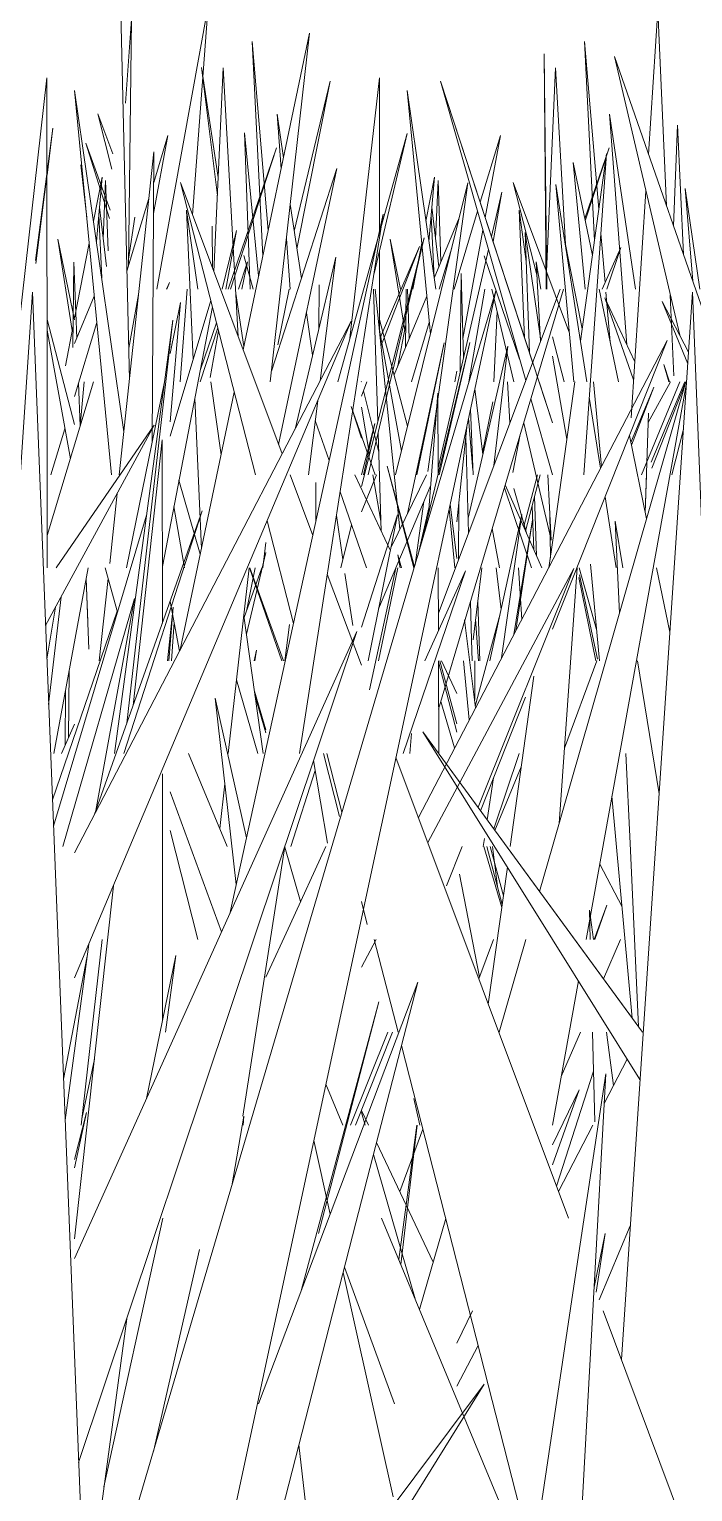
# Model space of a CAD drawing. Header units: millimetres. Extents: x -10020 to 20888, y -4665 to 12339.
# Drawn here: x 2724.67 to 2744.39, y 3072.18 to 3115.62 of the extents above; entities that cross this region are included whole.
import ezdxf

# ---------------------------------------------------------------- set-up
doc = ezdxf.new("R2010")
doc.units = ezdxf.units.MM
doc.layers.add('G-IMPT', color=8, linetype='Continuous', lineweight=9)

# ---------------------------------------------------------------- blocks, each defined once
blk = doc.blocks.new('Grass Array - 25_dwg-V21-West')
at = {"layer": 'G-IMPT'}
for p in [(2725.202, 3111.347), (2725.202, 3111.285)]:
    blk.add_line(p, (2725.377, 3112.679), dxfattribs=at)
blk = doc.blocks.new('Grass Array - 25_dwg-V22-West')
at = {"layer": 'G-IMPT'}
for p, q in [((2727.384, 3116.683), (2727.652, 3105.21)), ((2731.031, 3106.1), (2733.006, 3115.504)), ((2731.835, 3105.142), (2733.006, 3115.504)), ((2725.202, 3111.347), (2725.377, 3112.679)), ((2725.202, 3111.285), (2725.377, 3112.679)), ((2727.347, 3102.383), (2728.379, 3111.974)), ((2728.323, 3103.339), (2728.379, 3111.974)), ((2731.871, 3105.461), (2733.817, 3111.48)), ((2732.085, 3103.287), (2733.817, 3111.48)), ((2735.556, 3102.383), (2737.709, 3111.06)), ((2736.523, 3102.483), (2737.709, 3111.06)), ((2738.713, 3110.774), (2738.409, 3109.459)), ((2738.713, 3110.774), (2738.458, 3109.309)), ((2730.63, 3089.347), (2735.193, 3110.126)), ((2733.495, 3099.212), (2735.193, 3110.126)), ((2730.407, 3107.901), (2730.83, 3109.644)), ((2730.519, 3107.901), (2730.83, 3109.644)), ((2738.32, 3109.072), (2736.823, 3102.592)), ((2720.868, 3048), (2738.542, 3107.844)), ((2721.908, 3064.959), (2724.766, 3107.811)), ((2725.182, 3097.286), (2724.766, 3107.811)), ((2728.752, 3107.901), (2728.839, 3108.1)), ((2728.758, 3107.901), (2728.839, 3108.1)), ((2736.259, 3097.2), (2738.542, 3107.844)), ((2738.213, 3107.901), (2737.733, 3105.142)), ((2726.022, 3087.446), (2734.245, 3106.947)), ((2727.504, 3096.317), (2728.939, 3106.976)), ((2727.575, 3095.012), (2728.939, 3106.976)), ((2728.882, 3096.651), (2734.245, 3106.947)), ((2730.051, 3105.27), (2730.299, 3106.662)), ((2737.008, 3106.307), (2735.915, 3101.239)), ((2737.008, 3106.307), (2736.195, 3102.383)), ((2736.237, 3092.208), (2743.631, 3106.374)), ((2736.329, 3100.354), (2737.77, 3106.314)), ((2736.86, 3102.383), (2737.77, 3106.314)), ((2740.224, 3097.797), (2743.631, 3106.374)), ((2742.869, 3102.383), (2744.006, 3105.142)), ((2743.064, 3103.936), (2743.727, 3105.142)), ((2743.159, 3102.764), (2744.156, 3105.142)), ((2743.17, 3102.579), (2744.181, 3105.142)), ((2729.16, 3097.185), (2730.766, 3104.837)), ((2742.551, 3103.349), (2743.237, 3104.987)), ((2742.568, 3103.266), (2743.237, 3104.987)), ((2725.158, 3097.905), (2728.389, 3103.862)), ((2725.477, 3099.624), (2728.389, 3103.862)), ((2727.762, 3095.537), (2728.628, 3103.423)), ((2728.629, 3097.975), (2728.628, 3103.423)), ((2743.771, 3102.383), (2744.111, 3103.736)), ((2727.064, 3099.749), (2727.288, 3101.833)), ((2726.602, 3092.277), (2729.817, 3101.313)), ((2727.481, 3094.106), (2729.817, 3101.313)), ((2734.543, 3097.857), (2735.617, 3101.192)), ((2734.746, 3096.865), (2735.617, 3101.192)), ((2736.14, 3099.714), (2736.4, 3101.593)), ((2736.557, 3101.441), (2736.22, 3099.983)), ((2731.62, 3099.624), (2731.703, 3100.372)), ((2731.212, 3099.624), (2730.588, 3094.106)), ((2731.125, 3098.332), (2731.392, 3099.624)), ((2735.564, 3099.611), (2734.786, 3096.002)), ((2735.623, 3099.624), (2735.051, 3096.865)), ((2726.754, 3096.865), (2727.017, 3099.307)), ((2733.495, 3099.212), (2732.701, 3094.106)), ((2725.251, 3095.56), (2725.62, 3098.758)), ((2725.67, 3091.347), (2727.806, 3098.715)), ((2726.651, 3092.414), (2727.806, 3098.715)), ((2725.197, 3096.91), (2725.454, 3098.452)), ((2728.786, 3096.865), (2728.951, 3098.458)), ((2728.82, 3096.865), (2728.951, 3098.458)), ((2726.022, 3079.11), (2734.406, 3097.736)), ((2731.38, 3088.697), (2734.406, 3097.736)), ((2725.182, 3097.286), (2726.292, 3069.275)), ((2736.259, 3097.2), (2726.772, 3052.967)), ((2731.358, 3096.865), (2731.425, 3097.175)), ((2731.382, 3096.865), (2731.425, 3097.175)), ((2740.578, 3094.263), (2741.545, 3096.865)), ((2728.882, 3096.651), (2726.022, 3091.163)), ((2727.504, 3096.317), (2727.206, 3094.106)), ((2739.423, 3095.783), (2738.083, 3092.409)), ((2738.479, 3091.869), (2739.235, 3094.106)), ((2728.63, 3093.505), (2728.632, 3086.158)), ((2732.447, 3091.347), (2733.174, 3093.604)), ((2738.514, 3091.82), (2739.296, 3093.716)), ((2730.486, 3093.203), (2730.337, 3091.876)), ((2732.272, 3091.347), (2731.025, 3083.336)), ((2732.426, 3089.033), (2733.49, 3091.347)), ((2726.022, 3079.696), (2727.173, 3090.177)), ((2732.426, 3089.033), (2731.703, 3087.461)), ((2731.38, 3088.697), (2726.142, 3073.054)), ((2726.215, 3083.07), (2726.843, 3088.588)), ((2738.468, 3088.588), (2738.032, 3087.417)), ((2726.444, 3088.447), (2725.74, 3083.216)), ((2728.161, 3083.862), (2729.032, 3088.111)), ((2728.723, 3085.829), (2729.032, 3088.111)), ((2731.491, 3074.793), (2736.218, 3087.315)), ((2734.381, 3080.165), (2736.218, 3087.315)), ((2732.759, 3078.149), (2735.066, 3086.736)), ((2733.272, 3079.856), (2735.066, 3086.736)), ((2735.469, 3085.829), (2734.373, 3083.07)), ((2726.236, 3083.262), (2726.609, 3085.034)), ((2726.022, 3082.051), (2726.379, 3083.45)), ((2726.022, 3081.806), (2726.379, 3083.45)), ((2730.692, 3081.264), (2731.055, 3083.336)), ((2731.03, 3083.07), (2731.055, 3083.336)), ((2736.371, 3082.949), (2735.684, 3081.102)), ((2726.893, 3072.333), (2728.646, 3080.311)), ((2734.381, 3080.165), (2728.747, 3058.239)), ((2729.731, 3079.374), (2728.364, 3073.381)), ((2726.479, 3069.275), (2727.569, 3077.316)), ((2729.62, 3061.636), (2738.194, 3075.377)), ((2734.624, 3070.615), (2738.194, 3075.377))]:
    blk.add_line(p, q, dxfattribs=at)
blk = doc.blocks.new('Grass Array - Grass Array-V25-West')
for name in ['Grass Array - 25_dwg-V22-West', 'Grass Array - 25_dwg-V21-West']:
    blk.add_blockref(name, (0, 0))
blk = doc.blocks.new('Grass Array - 25_dwg-V32-West')
at = {"layer": 'G-IMPT'}
for p in [(2326.631, 3108.748), (2326.644, 3108.662)]:
    blk.add_line(p, (2327.149, 3112.679), dxfattribs=at)
blk = doc.blocks.new('Grass Array - 25_dwg-V33-West')
at = {"layer": 'G-IMPT'}
for p in [(2725.202, 3111.347), (2725.202, 3111.285)]:
    blk.add_line(p, (2725.377, 3112.679), dxfattribs=at)
blk = doc.blocks.new('Grass Array - 25_dwg-V34-West')
at = {"layer": 'G-IMPT'}
for p in [(2725.202, 3111.347), (2725.202, 3111.285)]:
    blk.add_line(p, (2725.377, 3112.679), dxfattribs=at)
blk = doc.blocks.new('Grass Array - Grass Array-V35-West')
for name, p in [('Grass Array - 25_dwg-V33-West', (0, 0)), ('Grass Array - 25_dwg-V34-West', (0, 0)), ('Grass Array - 25_dwg-V34-West', (0, 0)), ('Grass Array - 25_dwg-V34-West', (0, 0)), ('Grass Array - 25_dwg-V34-West', (0, 0)), ('Grass Array - 25_dwg-V34-West', (0, 0)), ('Grass Array - 25_dwg-V34-West', (0, 0)), ('Grass Array - 25_dwg-V34-West', (0, 0)), ('Grass Array - 25_dwg-V34-West', (0, 0)), ('Grass Array - 25_dwg-V32-West', (398.228, 0))]:
    blk.add_blockref(name, p)
blk = doc.blocks.new('Grass Array - 25_dwg-V36-West')
at = {"layer": 'G-IMPT'}
for p in [(2740.031, 3107.901), (2740.059, 3107.901)]:
    blk.add_line(p, (2739.971, 3114.884), dxfattribs=at)
blk = doc.blocks.new('Grass Array - 25_dwg-V38-West')
at = {"layer": 'G-IMPT'}
for p, q in [((2746.851, 3101.069), (2742.064, 3114.804)), ((2744.003, 3106.531), (2742.064, 3114.804)), ((2736.894, 3114.075), (2739.427, 3105.186)), ((2736.894, 3114.075), (2739.632, 3105.732)), ((2740.224, 3103.929), (2736.894, 3114.075)), ((2741.409, 3108.896), (2740.84, 3111.662)), ((2741.189, 3107.901), (2740.84, 3111.662)), ((2732.191, 3103.005), (2729.172, 3111.062)), ((2731.394, 3102.383), (2729.172, 3111.062)), ((2740.859, 3105.142), (2740.321, 3111.006)), ((2741.246, 3105.142), (2740.321, 3111.006)), ((2744.168, 3110.884), (2744.389, 3108.133)), ((2744.168, 3110.884), (2744.599, 3107.901)), ((2741.106, 3106.716), (2740.563, 3109.471)), ((2739.245, 3105.824), (2738.192, 3108.885)), ((2739.88, 3107.901), (2739.74, 3108.71)), ((2739.867, 3106.358), (2739.74, 3108.71)), ((2739.077, 3105.142), (2738.425, 3107.901)), ((2742.182, 3105.142), (2741.614, 3107.901)), ((2744.264, 3106.03), (2743.481, 3107.531)), ((2744.241, 3105.682), (2743.481, 3107.531)), ((2740.651, 3103.445), (2740.224, 3105.913)), ((2743.701, 3105.142), (2743.533, 3105.661)), ((2743.677, 3105.142), (2743.533, 3105.661)), ((2739.826, 3105.142), (2740.224, 3103.929)), ((2741.678, 3102.632), (2741.445, 3105.142)), ((2735.058, 3103.053), (2734.603, 3104.876)), ((2741.65, 3102.579), (2741.317, 3104.688)), ((2734.238, 3104.409), (2734.543, 3103.476)), ((2734.238, 3104.409), (2734.95, 3102.383)), ((2734.783, 3102.992), (2734.543, 3104.389)), ((2739.582, 3104.642), (2740.226, 3102.383)), ((2733.587, 3102.81), (2733.173, 3103.995)), ((2740.185, 3100.458), (2739.367, 3103.919)), ((2743.018, 3101.079), (2742.509, 3103.551)), ((2736.103, 3099.624), (2735.313, 3102.637)), ((2736.122, 3099.65), (2735.313, 3102.637)), ((2733.098, 3100.585), (2732.424, 3102.383)), ((2735.389, 3100.163), (2734.354, 3102.383)), ((2735.123, 3101.012), (2734.888, 3102.383)), ((2738.821, 3102.088), (2739.906, 3099.624)), ((2740.186, 3100.448), (2740.082, 3102.383)), ((2734.698, 3099.624), (2733.911, 3101.881)), ((2738.796, 3102.002), (2739.6, 3099.624)), ((2739.6, 3099.624), (2738.796, 3102.002)), ((2742.116, 3099.624), (2741.784, 3101.726)), ((2732.524, 3097.972), (2731.744, 3101.017)), ((2742.31, 3099.624), (2742.087, 3101.013)), ((2742.213, 3098.277), (2742.087, 3101.013)), ((2735.735, 3099.624), (2735.623, 3100.004)), ((2735.697, 3099.624), (2735.623, 3100.004)), ((2732.177, 3096.865), (2731.218, 3099.624)), ((2732.233, 3096.865), (2731.225, 3099.624)), ((2741.012, 3099.624), (2741.534, 3097.792)), ((2741.356, 3099.735), (2741.619, 3096.865)), ((2743.709, 3097.716), (2743.317, 3099.624)), ((2733.53, 3099.433), (2734.543, 3096.729)), ((2741.003, 3099.338), (2741.509, 3096.865)), ((2741.028, 3099.411), (2741.56, 3096.905)), ((2737.383, 3094.741), (2736.836, 3096.83)), ((2737.383, 3094.985), (2736.875, 3096.865)), ((2736.927, 3096.865), (2737.383, 3095.886)), ((2743.389, 3092.906), (2742.753, 3096.865)), ((2737.314, 3094.273), (2736.907, 3095.654)), ((2736.371, 3094.748), (2740.223, 3088.588)), ((2736.371, 3094.748), (2742.273, 3086.684)), ((2742.9, 3085.829), (2736.371, 3094.748)), ((2733.959, 3092.367), (2733.514, 3094.106)), ((2735.57, 3093.988), (2740.695, 3080.311)), ((2742.527, 3091.44), (2742.405, 3094.106)), ((2741.989, 3092.837), (2742.594, 3086.246)), ((2738.713, 3089.531), (2738.178, 3091.347)), ((2738.726, 3089.62), (2738.273, 3091.347)), ((2738.763, 3089.885), (2738.367, 3091.347)), ((2738.368, 3091.347), (2738.763, 3089.886)), ((2742.527, 3091.44), (2742.777, 3085.997)), ((2742.29, 3089.557), (2741.625, 3090.824)), ((2737.458, 3090.526), (2738.05, 3087.465)), ((2735.634, 3085.829), (2734.927, 3088.588)), ((2740.224, 3088.588), (2742.823, 3084.43)), ((2742.9, 3085.829), (2742.273, 3086.684)), ((2739.645, 3070.164), (2735.735, 3085.433)), ((2736.283, 3083.07), (2736.104, 3083.864)), ((2734.751, 3083.07), (2734.543, 3083.51)), ((2736.679, 3079.004), (2734.995, 3082.555)), ((2741.729, 3077.552), (2745.904, 3066.409))]:
    blk.add_line(p, q, dxfattribs=at)
blk = doc.blocks.new('Grass Array - 25_dwg-V39-West')
at = {"layer": 'G-IMPT'}
for p, q in [((2743.072, 3111.911), (2743.352, 3116.185)), ((2743.607, 3110.376), (2743.352, 3116.185)), ((2731.775, 3109.643), (2731.296, 3115.249)), ((2731.615, 3108.882), (2731.296, 3115.249)), ((2740.031, 3107.901), (2739.971, 3114.884)), ((2740.059, 3107.901), (2739.971, 3114.884)), ((2730.433, 3114.471), (2730.163, 3108.418)), ((2730.433, 3114.471), (2730.885, 3106.49)), ((2723.925, 3102.906), (2725.201, 3114.172)), ((2725.205, 3102.36), (2725.201, 3114.172)), ((2726.023, 3113.802), (2727.115, 3102.383)), ((2726.023, 3113.802), (2727.485, 3103.657)), ((2727.485, 3103.657), (2726.023, 3113.802)), ((2732.038, 3113.093), (2732.159, 3111.473)), ((2732.038, 3113.093), (2732.228, 3111.803)), ((2732.228, 3111.803), (2732.038, 3113.093)), ((2733.842, 3105.142), (2735.901, 3112.52)), ((2734.919, 3108.362), (2735.901, 3112.52)), ((2743.817, 3109.775), (2743.935, 3112.771)), ((2744.111, 3108.931), (2743.935, 3112.771)), ((2728.367, 3110.145), (2728.795, 3112.464)), ((2728.373, 3111.067), (2728.795, 3112.464)), ((2730.581, 3107.901), (2732.023, 3112.095)), ((2730.654, 3107.901), (2732.023, 3112.095)), ((2741.055, 3106.35), (2741.83, 3111.915)), ((2741.154, 3102.383), (2741.83, 3111.915)), ((2726.583, 3109.917), (2726.838, 3111.228)), ((2726.67, 3109.314), (2726.838, 3111.228)), ((2726.87, 3109.396), (2726.944, 3111.124)), ((2727.015, 3109.035), (2726.944, 3111.124)), ((2742.558, 3104.081), (2743, 3110.81)), ((2726.969, 3108.567), (2726.759, 3110.33)), ((2727.577, 3108.429), (2728.231, 3110.595)), ((2732.432, 3110.427), (2732.76, 3108.211)), ((2732.76, 3108.211), (2732.432, 3110.427)), ((2726.829, 3108.231), (2726.738, 3110.097)), ((2729.679, 3107.901), (2729.349, 3110.241)), ((2729.543, 3105.808), (2729.349, 3110.241)), ((2739.862, 3106.445), (2739.413, 3109.578)), ((2739.537, 3106.02), (2739.413, 3109.578)), ((2726.022, 3106.992), (2725.52, 3109.387)), ((2725.952, 3106.673), (2725.52, 3109.387)), ((2726.022, 3107.033), (2726.457, 3109.268)), ((2732.315, 3109.395), (2732.428, 3107.901)), ((2734.543, 3102.041), (2736.406, 3109.421)), ((2734.746, 3102.383), (2736.406, 3109.421)), ((2735.103, 3106.453), (2736.271, 3109.163)), ((2735.127, 3106.221), (2736.271, 3109.163)), ((2726.001, 3108.704), (2725.972, 3106.163)), ((2726.001, 3108.704), (2726.088, 3106.444)), ((2726.088, 3106.444), (2726.001, 3108.704)), ((2732.572, 3103.736), (2733.787, 3108.846)), ((2733.323, 3105.177), (2733.787, 3108.846)), ((2737.48, 3105.435), (2737.507, 3108.361)), ((2737.578, 3105.862), (2737.507, 3108.361)), ((2726.022, 3106.284), (2726.607, 3107.694)), ((2727.63, 3106.147), (2727.924, 3107.741)), ((2735.029, 3103.968), (2734.904, 3107.901)), ((2735.687, 3100.771), (2734.954, 3107.901)), ((2736.832, 3098.279), (2740.447, 3107.901)), ((2737.681, 3098.257), (2740.552, 3107.901)), ((2742.269, 3076.111), (2744.383, 3107.811)), ((2743.828, 3105.326), (2743.723, 3107.724)), ((2744.799, 3097.286), (2744.383, 3107.811)), ((2728.629, 3099.659), (2730.118, 3107.369)), ((2728.862, 3103.533), (2730.068, 3107.562)), ((2728.862, 3103.955), (2729.172, 3107.504)), ((2728.862, 3105.984), (2729.172, 3107.504)), ((2725.203, 3106.999), (2726.022, 3103.879)), ((2726.022, 3103.879), (2725.203, 3106.999)), ((2726.022, 3104.715), (2726.682, 3106.908)), ((2729.759, 3105.511), (2730.237, 3106.902)), ((2732.911, 3107.193), (2733.096, 3105.941)), ((2733.096, 3105.941), (2732.911, 3107.193)), ((2738.479, 3105.142), (2738.583, 3107.234)), ((2725.203, 3106.677), (2725.895, 3102.861)), ((2725.748, 3105.624), (2725.979, 3106.813)), ((2729.752, 3105.142), (2730.277, 3106.748)), ((2737.714, 3101.1), (2738.896, 3106.21)), ((2738.478, 3102.659), (2738.896, 3106.21)), ((2725.206, 3100.579), (2726.584, 3105.142)), ((2726.14, 3105.107), (2726.189, 3103.836)), ((2726.189, 3103.836), (2726.14, 3105.107)), ((2726.189, 3103.837), (2726.304, 3105.142)), ((2727.566, 3099.624), (2728.691, 3105.142)), ((2730.375, 3102.975), (2730.069, 3105.142)), ((2734.538, 3105.142), (2734.543, 3105.155)), ((2734.543, 3104.721), (2734.707, 3105.142)), ((2738.958, 3103.938), (2738.886, 3105.142)), ((2740.233, 3100.448), (2740.887, 3105.142)), ((2741.353, 3095.28), (2744.184, 3105.142)), ((2729.79, 3100.188), (2729.594, 3104.657)), ((2736.818, 3104.805), (2736.54, 3101.223)), ((2736.823, 3102.383), (2736.818, 3104.805)), ((2738.15, 3102.984), (2737.917, 3104.934)), ((2741.22, 3088.588), (2744.198, 3105.049)), ((2732.97, 3102.383), (2733.247, 3104.581)), ((2737.861, 3102.383), (2737.789, 3104.336)), ((2742.981, 3101.255), (2743.073, 3104.218)), ((2734.544, 3102.383), (2734.939, 3103.908)), ((2734.604, 3102.383), (2734.939, 3103.908)), ((2737.383, 3100.987), (2737.675, 3103.804)), ((2737.856, 3102.518), (2737.73, 3104.058)), ((2725.32, 3102.383), (2725.733, 3103.754)), ((2735.133, 3100.712), (2735.04, 3103.629)), ((2737.726, 3100.659), (2737.645, 3103.514)), ((2725.205, 3102.36), (2725.206, 3099.624)), ((2729.757, 3100.032), (2729.124, 3102.225)), ((2733.193, 3101.016), (2733.19, 3102.161)), ((2734.543, 3101.283), (2734.997, 3102.383)), ((2735.056, 3098.408), (2736.606, 3102.082)), ((2735.424, 3100.234), (2736.474, 3102.383)), ((2739.368, 3100.847), (2739.782, 3102.383)), ((2739.425, 3100.716), (2739.853, 3102.383)), ((2743.016, 3102.383), (2742.981, 3101.255)), ((2739.749, 3099.98), (2739.688, 3101.739)), ((2725.394, 3091.947), (2728.159, 3101.183)), ((2729.292, 3099.624), (2728.973, 3101.442)), ((2733.995, 3099.869), (2733.801, 3101.178)), ((2733.995, 3099.869), (2733.801, 3101.178)), ((2737.321, 3099.624), (2737.154, 3101.375)), ((2737.383, 3099.901), (2737.183, 3101.512)), ((2737.428, 3099.863), (2737.443, 3101.567)), ((2738.365, 3096.865), (2739.313, 3101.209)), ((2738.712, 3096.951), (2739.313, 3101.209)), ((2740.143, 3101.249), (2740.16, 3099.918)), ((2733.933, 3099.624), (2734.254, 3100.896)), ((2738.649, 3099.624), (2738.435, 3100.788)), ((2739.073, 3097.642), (2739.632, 3101.052)), ((2739.133, 3097.757), (2739.632, 3101.052)), ((2740.233, 3100.448), (2740.119, 3099.624)), ((2731.127, 3097.653), (2731.703, 3100.077)), ((2726.426, 3099.624), (2725.408, 3094.106)), ((2727.298, 3098.309), (2726.927, 3099.624)), ((2731.058, 3098.143), (2731.583, 3099.624)), ((2734.286, 3097.905), (2734.056, 3099.455)), ((2734.286, 3097.905), (2734.056, 3099.455)), ((2735.786, 3094.106), (2737.636, 3099.537)), ((2736.434, 3096.865), (2737.636, 3099.537)), ((2736.515, 3091.465), (2740.859, 3099.607)), ((2736.834, 3097.753), (2736.829, 3099.624)), ((2737.867, 3097.48), (2738.12, 3099.624)), ((2738.01, 3092.51), (2740.859, 3099.607)), ((2738.698, 3098.389), (2738.55, 3099.624)), ((2739.307, 3098.091), (2739.216, 3099.624)), ((2740.419, 3092.03), (2740.958, 3099.624)), ((2726.365, 3099.292), (2726.414, 3098.029)), ((2726.445, 3097.208), (2726.365, 3099.292)), ((2729.14, 3097.148), (2728.862, 3098.62)), ((2737.817, 3097.48), (2737.785, 3098.606)), ((2738.066, 3096.865), (2738.001, 3098.616)), ((2725.363, 3092.73), (2727.291, 3098.336)), ((2731.628, 3094.106), (2731.05, 3098.195)), ((2737.681, 3098.257), (2736.839, 3095.427)), ((2737.928, 3095.512), (2738.669, 3098.258)), ((2728.9, 3096.865), (2728.979, 3098)), ((2732.408, 3097.941), (2732.272, 3096.865)), ((2737.934, 3095.46), (2737.61, 3098.075)), ((2738.026, 3096.865), (2737.939, 3098.095)), ((2737.817, 3097.48), (2737.835, 3096.865)), ((2736.842, 3094.106), (2736.836, 3096.865)), ((2737.75, 3095.108), (2737.583, 3096.865)), ((2737.911, 3095.711), (2737.918, 3096.865)), ((2725.862, 3096.565), (2725.839, 3094.569)), ((2739.67, 3096.404), (2738.966, 3091.347)), ((2725.74, 3094.35), (2725.755, 3095.985)), ((2731.468, 3094.106), (2730.836, 3096.295)), ((2731.126, 3091.604), (2730.2, 3095.752)), ((2730.821, 3090.218), (2730.2, 3095.752)), ((2731.703, 3094.812), (2731.366, 3095.959)), ((2731.703, 3094.719), (2731.382, 3095.844)), ((2741.353, 3095.28), (2740.224, 3091.349)), ((2726.022, 3094.978), (2725.631, 3094.106)), ((2735.987, 3094.106), (2736.033, 3094.706)), ((2730.556, 3091.347), (2729.41, 3094.106)), ((2733.537, 3091.449), (2733.123, 3093.904)), ((2733.898, 3092.234), (2733.418, 3094.106)), ((2738.282, 3092.137), (2738.471, 3093.386)), ((2730.389, 3088.811), (2728.862, 3092.972)), ((2729.68, 3088.588), (2728.862, 3091.822)), ((2732.737, 3089.709), (2732.269, 3091.329)), ((2737.073, 3090.178), (2737.543, 3091.347)), ((2738.199, 3091.588), (2738.163, 3091.347)), ((2738.592, 3090.159), (2738.445, 3091.347)), ((2740.223, 3091.347), (2739.839, 3090.01)), ((2738.881, 3090.735), (2738.314, 3086.664)), ((2734.718, 3089.033), (2734.543, 3089.716)), ((2741.445, 3088.588), (2741.325, 3089.46)), ((2741.346, 3088.588), (2741.325, 3089.46)), ((2741.462, 3088.588), (2741.833, 3089.607)), ((2741.484, 3088.588), (2741.833, 3089.607)), ((2734.543, 3087.767), (2734.981, 3088.588)), ((2739.431, 3088.588), (2738.639, 3085.829)), ((2741.737, 3087.417), (2742.243, 3088.588)), ((2726.396, 3088.092), (2725.691, 3084.44)), ((2740.222, 3083.07), (2740.997, 3087.352)), ((2735.328, 3085.829), (2734.22, 3083.07)), ((2740.483, 3084.513), (2741.051, 3085.829)), ((2741.477, 3083.174), (2741.413, 3085.829)), ((2742.039, 3084.252), (2741.823, 3085.829)), ((2741.441, 3084.672), (2740.341, 3081.255)), ((2742.446, 3085.034), (2741.756, 3083.709)), ((2733.997, 3083.07), (2733.49, 3084.29)), ((2739.811, 3048), (2741.804, 3084.592)), ((2740.831, 3078.087), (2741.804, 3084.592)), ((2740.224, 3082.483), (2741.012, 3084.118)), ((2740.224, 3081.895), (2741.012, 3084.118)), ((2734.653, 3083.07), (2734.543, 3083.449)), ((2735.654, 3079.082), (2736.191, 3083.07)), ((2735.719, 3078.928), (2736.204, 3083.07)), ((2741.423, 3083.07), (2740.398, 3081.103)), ((2733.13, 3082.614), (2733.618, 3080.427)), ((2736.142, 3077.91), (2734.904, 3082.199)), ((2739.57, 3069.662), (2735.144, 3080.311)), ((2737.05, 3080.297), (2736.274, 3077.593)), ((2741.606, 3077.881), (2742.533, 3080.082)), ((2741.464, 3078.258), (2741.789, 3079.856)), ((2741.519, 3078.112), (2741.789, 3079.856)), ((2734.004, 3078.696), (2735.49, 3072.034)), ((2734.043, 3078.849), (2735.531, 3074.793)), ((2740.831, 3078.087), (2737.035, 3052.721)), ((2737.383, 3076.592), (2737.847, 3077.552)), ((2738.015, 3076.528), (2737.383, 3075.316)), ((2733.17, 3069.275), (2732.688, 3073.575))]:
    blk.add_line(p, q, dxfattribs=at)
blk = doc.blocks.new('Grass Array - Grass Array-V40-West')
for name in ['Grass Array - 25_dwg-V39-West', 'Grass Array - 25_dwg-V38-West', 'Grass Array - 25_dwg-V36-West', 'Grass Array - 25_dwg-V36-West', 'Grass Array - 25_dwg-V36-West', 'Grass Array - 25_dwg-V36-West', 'Grass Array - 25_dwg-V36-West', 'Grass Array - 25_dwg-V36-West', 'Grass Array - 25_dwg-V36-West', 'Grass Array - 25_dwg-V36-West', 'Grass Array - 25_dwg-V36-West']:
    blk.add_blockref(name, (0, 0))
blk = doc.blocks.new('Grass Array - 25_dwg-V44-West')
at = {"layer": 'G-IMPT'}
for p, q in [((2740.726, 3106.593), (2739.051, 3111.062)), ((2739.763, 3108.283), (2739.051, 3111.062)), ((2742.667, 3105.741), (2741.78, 3107.644)), ((2742.632, 3105.202), (2741.78, 3107.644)), ((2740.567, 3105.142), (2740.224, 3106.484))]:
    blk.add_line(p, q, dxfattribs=at)
blk = doc.blocks.new('Grass Array - 25_dwg-V45-West')
at = {"layer": 'G-IMPT'}
for p, q in [((2728.47, 3107.901), (2729.995, 3116.314)), ((2729.53, 3110.106), (2729.995, 3116.314)), ((2727.538, 3113.419), (2727.715, 3115.918)), ((2727.621, 3108.577), (2727.715, 3115.918)), ((2741.601, 3110.27), (2741.175, 3115.249)), ((2741.471, 3109.342), (2741.175, 3115.249)), ((2730.288, 3111.217), (2729.791, 3114.484)), ((2730.264, 3110.68), (2729.791, 3114.484)), ((2740.312, 3114.471), (2740.042, 3108.418)), ((2740.312, 3114.471), (2740.609, 3109.237)), ((2733.618, 3114.074), (2732.551, 3109.623)), ((2732.551, 3109.623), (2733.618, 3114.074)), ((2733.618, 3114.074), (2732.63, 3109.093)), ((2734.205, 3106.442), (2735.08, 3114.172)), ((2735.082, 3109.584), (2735.08, 3114.172)), ((2735.902, 3113.802), (2736.594, 3106.566)), ((2735.902, 3113.802), (2736.752, 3107.901)), ((2736.752, 3107.901), (2735.902, 3113.802)), ((2727.155, 3111.921), (2726.711, 3113.106)), ((2727.132, 3111.46), (2726.711, 3113.106)), ((2741.917, 3113.093), (2742.431, 3106.248)), ((2741.917, 3113.093), (2742.685, 3107.901)), ((2742.685, 3107.901), (2741.917, 3113.093)), ((2731.491, 3108.293), (2731.067, 3112.543)), ((2731.238, 3107.901), (2731.067, 3112.543)), ((2726.351, 3112.23), (2727.062, 3109.993)), ((2726.351, 3112.23), (2727.074, 3110.246)), ((2727.074, 3110.246), (2726.351, 3112.23)), ((2738.075, 3110.478), (2738.675, 3112.464)), ((2738.224, 3110.022), (2738.675, 3112.464)), ((2741.182, 3110), (2741.902, 3112.095)), ((2741.196, 3109.932), (2741.902, 3112.095)), ((2726.384, 3110.029), (2726.204, 3111.589)), ((2736.462, 3109.917), (2736.717, 3111.228)), ((2736.549, 3109.314), (2736.717, 3111.228)), ((2736.749, 3109.396), (2736.823, 3111.124)), ((2736.906, 3108.707), (2736.823, 3111.124)), ((2736.848, 3108.567), (2736.638, 3110.33)), ((2727.624, 3108.789), (2727.815, 3110.035)), ((2736.709, 3108.231), (2736.618, 3110.097)), ((2736.706, 3108.224), (2737.45, 3110.019)), ((2737.296, 3107.901), (2737.995, 3110.213)), ((2739.443, 3108.722), (2739.228, 3110.241)), ((2739.394, 3106.457), (2739.228, 3110.241)), ((2730.12, 3108.532), (2730.11, 3109.767)), ((2737.562, 3106.433), (2738.155, 3109.649)), ((2741.787, 3108.092), (2741.662, 3109.551)), ((2735.083, 3106.651), (2735.082, 3109.052)), ((2735.711, 3107.901), (2735.399, 3109.387)), ((2735.831, 3106.673), (2735.399, 3109.387)), ((2736.07, 3107.901), (2736.336, 3109.268)), ((2736.86, 3107.901), (2737.23, 3109.129)), ((2741.701, 3107.901), (2742.254, 3109.134)), ((2741.842, 3107.901), (2742.254, 3109.134)), ((2730.889, 3107.901), (2731.159, 3108.713)), ((2730.987, 3107.901), (2731.159, 3108.713)), ((2731.326, 3107.901), (2731.055, 3108.901)), ((2731.326, 3107.901), (2731.055, 3108.901)), ((2729.159, 3105.142), (2729.365, 3107.901)), ((2731.052, 3106.198), (2730.813, 3107.766)), ((2732.393, 3107.901), (2732.065, 3106.249)), ((2733.278, 3106.704), (2733.285, 3108.028)), ((2733.294, 3107.901), (2733.285, 3108.028)), ((2735.515, 3105.352), (2736.486, 3107.694)), ((2735.871, 3107.901), (2735.851, 3106.163)), ((2735.911, 3107.901), (2735.968, 3106.444)), ((2735.968, 3106.444), (2735.911, 3107.901)), ((2741.937, 3106.33), (2741.811, 3107.808)), ((2735.083, 3106.999), (2735.915, 3103.828)), ((2735.915, 3103.828), (2735.083, 3106.999)), ((2736.03, 3105.142), (2736.561, 3106.908)), ((2735.083, 3106.677), (2735.732, 3103.091)), ((2735.627, 3105.624), (2735.858, 3106.813)), ((2737.324, 3105.142), (2737.383, 3105.466)), ((2738.143, 3103.046), (2738.45, 3104.552)), ((2739.047, 3102.449), (2739.265, 3103.577)), ((2739.465, 3100.625), (2739.075, 3101.977)), ((2739.67, 3100.16), (2739.614, 3101.451))]:
    blk.add_line(p, q, dxfattribs=at)
blk = doc.blocks.new('Grass Array - Grass Array-V49-West')
for name in ['Grass Array - 25_dwg-V45-West', 'Grass Array - 25_dwg-V44-West']:
    blk.add_blockref(name, (0, 0))

msp = doc.modelspace()

# ---------------------------------------------------------------- block references
for name in ['Grass Array - Grass Array-V49-West', 'Grass Array - Grass Array-V25-West', 'Grass Array - Grass Array-V40-West', 'Grass Array - Grass Array-V35-West']:
    msp.add_blockref(name, (0, 0))

doc.saveas('drawing.dxf')
